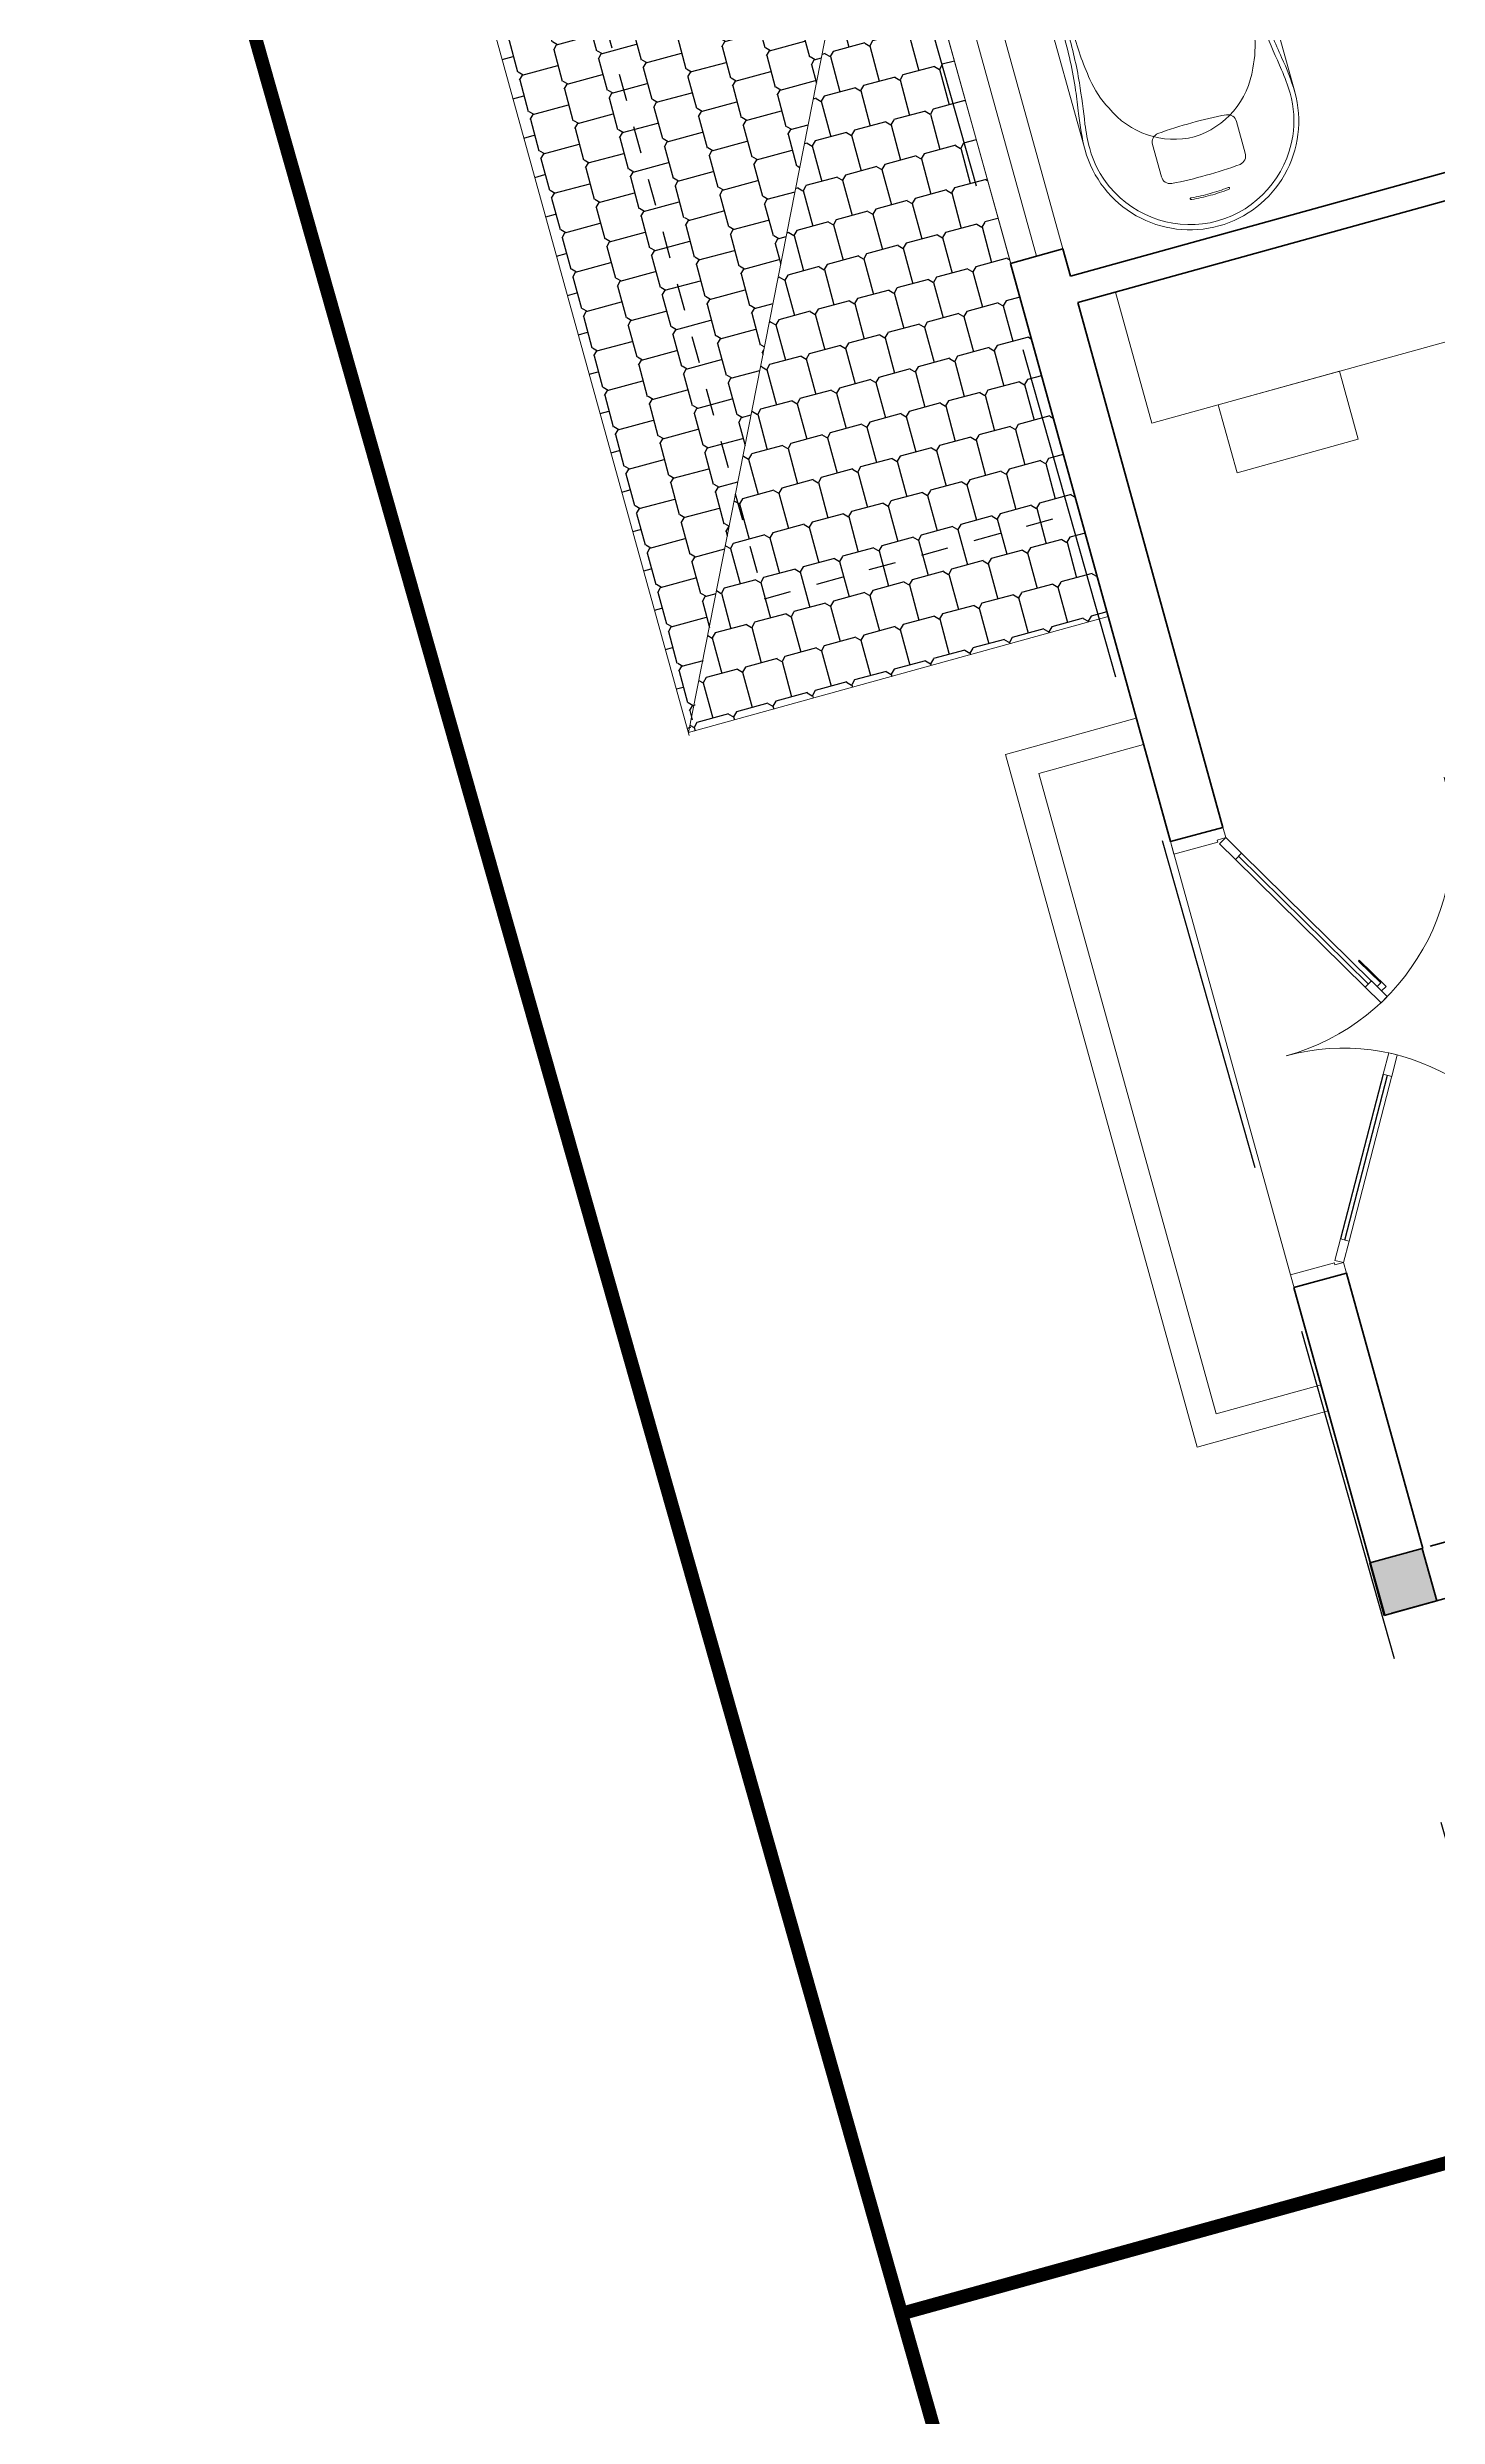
# Model space of a CAD drawing. Header units: metres. Extents: x 568332 to 569219, y 2065964 to 2066430.
# Drawn here: x 568431.95 to 568437.05, y 2066365.19 to 2066373.9 of the extents above; entities that cross this region are included whole.
import ezdxf

# ---------------------------------------------------------------- set-up
doc = ezdxf.new("R2010")
doc.units = ezdxf.units.M
doc.linetypes.add('$AUDIT_BAD_LTYPE2', pattern=[0])
doc.linetypes.add('HIDDEN', pattern=[0.375, 0.25, -0.125])
doc.layers.get('0').update_dxf_attribs({"linetype": 'CONTINUOUS'})
doc.layers.get('DEFPOINTS').update_dxf_attribs({"linetype": 'CONTINUOUS'})
for name, color, linetype, lineweight in [('-CONCRETE', 1, 'CONTINUOUS', 35), ('-DIM', 9, 'CONTINUOUS', 13), ('-DOOR', 137, 'CONTINUOUS', 9), ('-FURNITURE', 46, 'CONTINUOUS', 9), ('-LINE1', 7, 'CONTINUOUS', 18), ('-WALL', 4, 'CONTINUOUS', 35)]:
    doc.layers.add(name, color=color, linetype=linetype, lineweight=lineweight)
for name, color, linetype in [('-RANH GIOI LO DAT', 12, 'CONTINUOUS'), ('13. NET HATCH', 252, 'CONTINUOUS'), ('APOLIC', 7, 'CONTINUOUS'), ('RANHGIOI', 2, 'HIDDEN')]:
    doc.layers.add(name, color=color, linetype=linetype)

# ---------------------------------------------------------------- blocks, each defined once
blk = doc.blocks.new('M42-T3')
at = {"layer": '-RANH GIOI LO DAT', "linetype": 'HIDDEN', "ltscale": 10, "const_width": 50}
blk.add_lwpolyline([(195251.4246717873, -1682316.943755508), (195251.4246708485, -1700317.699679256), (204251.4246713105, -1700256.6558069), (204251.4246713105, -1682316.943755031)], close=True, dxfattribs=at)
blk = doc.blocks.new('A$C52EE6B0C')
for p, q in [((-17.20769670707523, 15.73427220259327), (17.21740616677562, 15.73427220259327)), ((-17.20769664159161, -15.76179078378482), (17.25286010079435, -15.76177874789573))]:
    blk.add_line(p, q)
for radius in [1.2047244094, 1.0625984252]:
    blk.add_circle((0.004854760598391294, -0.01375929062487558), radius)
for centre, radius, start, end in [((-17.24314525874797, -0.01207868778146803), 15.74633857169191, 90.00004679933201, 180.0060212317107), ((-17.21041953764507, 0.001682114729192108), 15.03342542002128, 114.0143397923319, 180.0588324882195), ((-17.25508472573711, 0.1019342582440004), 14.92367355756088, 89.89259614786677, 114.0143398310184), ((-18.18116453613038, -21.56814891623799), 37.31420158923805, 80.32537186998005, 88.55949406869577), ((-17.85723445771146, -16.41196067107376), 31.44385665188106, 80.95530103647799, 88.85173392611411), ((3.492732717044419, 116.0118507486186), 102.6900642221361, 260.8064278436171, 264.356453546728), ((10.00461303815246, 158.7953360565007), 145.2428134353977, 261.321760178495, 262.6566174950622), ((-0.8758374273893423, 77.0744670072454), 62.80248494290996, 262.9722866301048, 270.8034968767962), ((-0.4392543211579323, 89.40770245710155), 75.83928513553873, 265.3361413481834, 270.3355216603239), ((0.8855469487607479, 77.0744670072454), 62.80248494290996, 269.1965031232039, 277.0277133698951), ((0.5786736126174219, 84.46415005414747), 70.89675459107134, 269.5362586194438, 275.7509718273354), ((-18.4352474148327, 226.8786012548953), 214.5500408366301, 276.9922117853802, 278.5967700074263), ((-9.994903516751947, 158.7953360565007), 145.2428134353977, 277.3433825049378, 278.678239821505), ((18.19087405753089, -21.56814891623799), 37.31420158923805, 91.44050593130423, 99.67462813001998), ((17.49661970126908, -11.01489087357186), 26.04177352760918, 90.57161639594337, 98.52623542419117), ((17.38028173809289, 0.6458196171442978), 14.38048270410287, 65.5240217261104, 90.57161639594337), ((17.25285478011938, -0.01207868778146803), 15.74633857169191, 359.9939787682893, 89.999953200668), ((17.03142645675689, -0.1205247127218172), 15.22249436628161, 0.4018525137937155, 65.5240217261104), ((-7.450100970658241, -0.4025184732163325), 12.18724008712164, 113.3669392692271, 178.1720206420629), ((-5.419667109847069, -2.205582012422383), 14.69270855791083, 98.51976196149644, 117.8512947361469), ((-0.2559751088847406, -36.67531980102649), 49.54707038386372, 89.69837733597764, 98.51976196149644), ((0.26568463028525, -36.67531980102649), 49.54707038386372, 81.48023803850357, 90.30162266402236), ((5.429376631247578, -2.205582012422383), 14.69270855791083, 62.14870526385309, 81.48023803850357), ((7.459810492087854, -0.4025184732163325), 12.18724008712164, 1.827979357937088, 66.63306073077288), ((28.29923964393674, 2.770475775178056), 0.2863587186237817, 160.8078893687392, 185.677575747249), ((1.032724158198107, 0.0596931052277796), 27.11457574387047, 359.8447870516113, 5.677575747249001), ((28.14528837171383, 2.82406351249665), 0.1233475539422422, 123.474108831765, 160.8078893687392), ((28.11764562025201, 2.865868186636362), 0.07323016681635565, 85.79124561711077, 123.474108831765), ((28.11499697584077, 2.829875804425683), 0.1093198730242431, 39.09426345110634, 85.79124561711077), ((27.9923979784362, 2.718469867249951), 0.2748749163090767, 4.941295606222266, 41.00239497281166), ((1.841417531803017, 0.05082119413418695), 26.56153366930607, 359.8606935406443, 5.815426488843808), ((-17.24314525874797, -0.01544044824549928), 15.74633857169191, 179.9939787682893, 269.999953200668), ((-17.21041951692314, -0.02920073014684021), 15.03342545060523, 179.9411309193374, 245.9856601689816), ((-7.450100970658241, 0.3749993371893652), 12.18724008712164, 181.8279793579371, 246.6330607307729), ((7.459810492087854, 0.3749993371893652), 12.18724008712164, 293.3669392692271, 358.1720206420629), ((17.25285478011938, -0.01544044824549928), 15.74633857169191, 270.000046799332, 0.006021231710728335), ((17.0314264257031, 0.09300610912032425), 15.22249441194929, 294.4759783475301, 359.5981396082714), ((28.29923964393674, -2.797994911205024), 0.2863587186237817, 174.322424252751, 199.1921106312608), ((1.032724158198107, -0.08721224125474691), 27.11457574387047, 354.322424252751, 0.1552129483886985), ((28.14528837171383, -2.851582648523618), 0.1233475539422422, 199.1921106312608, 236.525891168235), ((28.11764562025201, -2.89338732266333), 0.07323016681635565, 236.525891168235, 274.2087543828892), ((28.11499697584077, -2.85739494045265), 0.1093198730242431, 274.2087543828892, 320.9057365488936), ((27.9923979784362, -2.745989003276918), 0.2748749163090767, 318.9976050271883, 355.0587043937777), ((1.841417531803017, -0.07834033016115427), 26.56153366930607, 354.1845735111562, 0.1393064593556944), ((-5.419667109847069, 2.178062876395416), 14.69270855791083, 242.1487052638531, 261.4802380385036), ((-0.2559751088847406, 36.64780066499952), 49.54707038386372, 261.4802380385036, 270.3016226640223), ((-0.4392543211579323, -89.43522109673359), 75.83928513553873, 89.66447833967614, 94.66385865181664), ((0.26568463028525, 36.64780066499952), 49.54707038386372, 269.6983773359776, 278.5197619614964), ((0.5786736126174219, -84.4916686937795), 70.89675459107134, 84.24902817266455, 90.4637413805562), ((5.429376631247578, 2.178062876395416), 14.69270855791083, 278.5197619614964, 297.8512947361469), ((-17.25508472573711, -0.1294528978760354), 14.92367355756088, 245.9856601689816, 270.1074038521332), ((-18.18116453613038, 21.54062978021102), 37.31420158923805, 271.4405059313042, 279.6746281300199), ((-17.85723445771146, 16.38444203144172), 31.44385665188106, 271.1482660738859, 279.044698963522), ((3.492732717044419, -116.0393693881924), 102.6900642221361, 95.64354645327202, 99.19357215638293), ((10.00461303815246, -158.8228551925276), 145.2428134353977, 97.3433825049378, 98.67823982150497), ((-0.8758374273893423, -77.10198614327237), 62.80248494290996, 89.19650312320385, 97.02771336989514), ((0.8855469487607479, -77.10198614327237), 62.80248494290996, 82.97228663010486, 90.80349687679617), ((-18.4352474148327, -226.9061198945274), 214.5500408366301, 81.40322999257371, 83.00778821461982), ((-9.994903516751947, -158.8228551925276), 145.2428134353977, 81.32176017849503, 82.65661749506219), ((18.19087405753089, 21.54062978021102), 37.31420158923805, 260.32537186998, 268.5594940686958), ((17.49661970126908, 10.98737223393982), 26.04177352760918, 261.4737645758088, 269.4283836040566), ((17.38028173809289, -0.6733382567763329), 14.38048270410287, 269.4283836040566, 294.4759782738896)]:
    blk.add_arc(centre, radius, start, end)
at = {"layer": 'DEFPOINTS'}
for tag, p in [('MODELNUMBER', (0, 0)), ('TRADENAME', (0, -0.001666666648816317)), ('PRODUCT', (0, -0.003333333355840296)), ('MATERIAL', (0, -0.005000000004656613))]:
    blk.add_attdef(tag, p, '', height=0.001, dxfattribs=at)
blk = doc.blocks.new('A$C4D835AF5')
at = {"layer": '-FURNITURE', "ltscale": 8}
for p, q in [((-3.937007874133997, 0.3346456687140744), (-3.937007874133997, 0.8661417323164642)), ((-3.856363968050573, 0.3149606298829895), (-3.917322834720835, 0.3149606298829895)), ((3.14960629917914, 0.905511811026372), (-3.897637795307674, 0.905511811026372)), ((-3.549881889834069, 0.4615121080132667), (-3.549881889834069, 0.4918150943994988)), ((-3.339881889871322, 0.4918150943994988), (-3.339881889871322, 0.4615121080132667)), ((-0.5905511811724864, 0), (-0.5905511811724864, -12.08661417319672)), ((0.5905511810560711, 0), (0.5905511810560711, -12.08661417319672)), ((3.14960629917914, -0.9055118109972682), (3.14960629917914, 0.905511811026372)), ((3.169291338417679, 0.8956692913197912), (3.14960629917914, 0.8956692913197912)), ((3.169291338417679, -0.8956692912906874), (3.169291338417679, 0.8956692913197912)), ((3.188976377830841, 0.905511811026372), (3.976377952611074, 0.905511811026372)), ((3.996062992024235, -0.8858222072885837), (3.996062992024235, 0.8858183881966397)), ((-3.937007874133997, -0.8661417323164642), (-3.937007874133997, -0.3346456698782276)), ((-3.859123134170659, -0.3149606298829895), (-3.917322834720835, -0.3149606298829895)), ((-0.5905511811724864, -0.9055118109972682), (-3.897637795307674, -0.9055118109972682)), ((-3.702086295757908, -0.4482994973659515), (-3.703305563307367, -0.4183928251150064)), ((-3.626116961007938, -0.4552132484968752), (-3.624325704469811, -0.4472871391335502)), ((-3.592593900160864, -0.4693618138844613), (-3.593808271281887, -0.4553162374941166)), ((-3.516390349017456, -0.4728221969853621), (-3.515662283170968, -0.4687519224826247)), ((-3.483023508393671, -0.4913916403020266), (-3.485677747870795, -0.4713251190551091)), ((-3.406740271369927, -0.4913916403020266), (-3.404085924616084, -0.4713243082514964)), ((-3.373373430629726, -0.4728221969853621), (-3.374101741297636, -0.4687505542242434)), ((-3.297169879544526, -0.4693618138844613), (-3.295955249399412, -0.4553132418950554)), ((-3.263646818697453, -0.4552132484968752), (-3.265438825008459, -0.4472838216461241)), ((-3.187677483947482, -0.4482994973659515), (-3.186458005278837, -0.4183876432944089)), ((3.14960629917914, -0.9055118109972682), (0.5905511810560711, -0.9055118109972682)), ((3.169291338417679, -0.8956692912906874), (3.14960629917914, -0.8956692912906874)), ((3.188976377830841, -0.9055118109972682), (3.976377952611074, -0.9055118109972682))]:
    blk.add_line(p, q, dxfattribs=at)
for radius in [0.3110236219999999, 0.264425112]:
    blk.add_circle((3.582677165279165, 0), radius, dxfattribs=at)
for centre, radius, start, end in [((-5.172746209602337, -0.009833991935011), 0.2398274364867001, 175.3988683949836, 267.683684738816), ((-5.162281866127159, 0.001097322150599211), 0.2496571373087167, 92.26055198415715, 178.0931381794738), ((-5.411562051915098, -2528.914153773454), 2529.164725280366, 89.9660810117202, 89.99457585702427), ((-3.897637795307674, 0.8661417323164642), 0.03937007869999999, 90, 180), ((-3.917322834720835, 0.334645669296151), 0.0196850394, 180, 270), ((-3.444696608930826, -0.1800324727082625), 0.6800319107999998, 90.0155575041171, 98.89806549202986), ((-3.445067178807221, -0.1800325420044828), 0.6800319804999999, 81.10193476241767, 89.98433540355451), ((-5.820766091346741e-11, 0), 2.3622047244, 22.54031043733562, 157.4596895626644), ((-5.820766091346741e-11, 0), 0.7874015747999998, 318.5903779145428, 221.4096220854572), ((-5.820766091346741e-11, 0), 0.5905511810999999, 0, 180), ((3.188976377830841, 0.8858267717296258), 0.0196850394, 90, 180), ((3.976377952611074, 0.8858267717296258), 0.0196850394, 0, 90), ((-4.563514047302306, 275.4393603570643), 275.6895205756396, 269.8713704548476, 270.134413801293), ((-3.917322834720835, -0.334645669296151), 0.0196850394, 90, 180), ((-3.897637795307674, -0.8661417323164642), 0.03937007869999999, 180, 270), ((-3.69050836347742, -0.4472920451080427), 0.01162168131717254, 184.9730588167124, 258.0340652050838), ((-3.646140178490896, -0.2514027326542418), 0.2124717066311285, 257.2815863172942, 272.5837431166033), ((-3.637047897733282, -0.4523756541602779), 0.01129324217511807, 272.4656825237923, 345.4476281752974), ((-3.581550852512009, -0.4681202150823083), 0.01111262650185997, 186.4149760746678, 247.4426638316044), ((-3.544597993255593, -0.2922010583861265), 0.190689105969796, 257.5175194414243, 274.7853332085882), ((-3.528885980602354, -0.4692233995883726), 0.01300354377461912, 270.8627506118385, 343.9333648868276), ((-3.471052158158273, -0.4887641616223846), 0.01225629918881619, 192.3790292665462, 260.142289403178), ((-3.445049900154117, -0.295684714539675), 0.2070703525339242, 262.2005895473907, 277.9341143868692), ((-3.417906698421575, -0.4895470514893532), 0.01131775609399448, 277.3077516790804, 350.6199838641652), ((-3.361692738719285, -0.4698820120247547), 0.01204505090893129, 194.128595859641, 259.0416995531207), ((-3.342932183295488, -0.2742454641556833), 0.2085271705549764, 264.2062775251951, 279.0284077801071), ((-3.310024282021914, -0.4671465401770547), 0.01304389132053663, 269.1875638990808, 350.2219325995679), ((-3.252893783501349, -0.4524938771792222), 0.01109156189044463, 194.1921654394817, 261.8514003855582), ((-3.243402015476022, -0.2392133744724561), 0.2245328352159587, 267.1755962354845, 281.6727780298017), ((-3.20032295252895, -0.4465554517519195), 0.01276517026006314, 280.6032237323427, 352.1473828500294), ((-5.820766091346741e-11, 0), 2.3622047244, 202.5403104373356, 255.4906014981622), ((-5.820766091346741e-11, 0), 2.3622047244, 284.5092583305358, 337.4596895626644), ((3.188976377830841, -0.8858267716132104), 0.0196850394, 180, 270), ((3.976377952611074, -0.8858267716132104), 0.0196850394, 270, 0), ((-5.820766091346741e-11, -12.08661417319672), 0.5905511810999999, 180, 0)]:
    blk.add_arc(centre, radius, start, end, dxfattribs=at)
blk.add_ellipse((-3.444881830888335, -0.001299991592532024), major_axis=(0.5549964930499999, 1.979270000163069e-05), ratio=0.8491940411667758, dxfattribs=at)
for tag, p in [('TRADENAME', (-0.004336408572271466, 0.006709126027999446)), ('MODELNUMBER', (-0.004336408572271466, 0.008375792705919594)), ('PRODUCT', (-0.004336408572271466, 0.005042459379183128)), ('MATERIAL', (-0.004336408572271466, 0.003375792701262981))]:
    blk.add_attdef(tag, p, '', height=0.0009999999999999998, dxfattribs=at)
blk = doc.blocks.new('A$C06914B9D')
at = {"layer": '-FURNITURE', "ltscale": 5}
for p, q in [((294.6599550954998, -1372.946706551127), (294.593063864857, -1495.269907747395)), ((614.665790906176, -1373.70155921299), (614.5996415428817, -1494.51505508367))]:
    blk.add_line(p, q, dxfattribs=at)
for centre, radius, start, end in [((328.8346441350877, -1372.66104604397), 34.19417278572232, 97.79750243114067, 180.4786434526077), ((449.6535268053412, -3017.262859358452), 1683.161974464355, 85.38531070553488, 94.27462811831235), ((580.4543413612992, -1373.438239138573), 34.19417278572232, 359.5587913520952, 82.23993242046836), ((328.802044255659, -1495.589171717875), 34.19417278572232, 179.4650466896836, 262.14618768116), ((449.2141993120313, 149.0575992399827), 1683.174451148718, 265.7381508570538, 274.6274353096679), ((580.4225383251905, -1494.74476924073), 34.19417278572232, 277.7037576780962, 0.384898782282091)]:
    blk.add_arc(centre, radius, start, end, dxfattribs=at)
at = {"layer": '-FURNITURE', "ltscale": 8}
ref = blk.add_blockref('A$C4D835AF5', (131.1496618650854, -111.8140449207276), dxfattribs=dict(at, xscale=-25.08682081009749, yscale=25.08682081009749, zscale=25.08682081009749, rotation=45.00000000000001))
ref.add_attrib('MODELNUMBER', 'K-T97328-4', (131.0602679159492, -111.5708033395931), dxfattribs={"layer": 'DEFPOINTS', "height": 0.02508682081009749, "rotation": 224.9999999245364})
ref.add_attrib('TRADENAME', 'PURIST', (131.0898330230266, -111.6003684485331), dxfattribs={"layer": 'DEFPOINTS', "height": 0.02508682081009749, "rotation": 224.9999999245364})
ref.add_attrib('PRODUCT', 'BATH FILLER', (131.1193981114775, -111.6299335351214), dxfattribs={"layer": 'DEFPOINTS', "height": 0.02508682081009749, "rotation": 224.9999999245364})
ref.add_attrib('MATERIAL', 'PREMIUM MATERIALS', (131.1489632185549, -111.6594986421987), dxfattribs={"layer": 'DEFPOINTS', "height": 0.02508682081009749, "rotation": 224.9999999245364})
at = {"layer": '-FURNITURE'}
ref = blk.add_blockref('A$C52EE6B0C', (450.3224925715476, -887.8775309827179), dxfattribs=dict(at, xscale=25.39829667096628, yscale=25.39829667096628, zscale=25.39829667096628, rotation=270))
ref.add_attrib('MODELNUMBER', 'K-1800', (450.3224925715476, -887.8775309827179), dxfattribs={"layer": 'DEFPOINTS', "height": 0.02539829667096628, "rotation": 270})
ref.add_attrib('TRADENAME', 'ABRAZO', (450.2801620643586, -897.8758592382073), dxfattribs={"layer": 'DEFPOINTS', "height": 0.02539829667096628, "rotation": 270})
ref.add_attrib('PRODUCT', 'BATH', (450.2378315906972, -897.8758592456579), dxfattribs={"layer": 'DEFPOINTS', "height": 0.02539829667096628, "rotation": 270})
ref.add_attrib('MATERIAL', 'LITHOCAST', (450.1955010872334, -897.8758592493832), dxfattribs={"layer": 'DEFPOINTS', "height": 0.02539829667096628, "rotation": 270})
blk = doc.blocks.new('A$C5C575821')
at = {"layer": '-CONCRETE'}
h = blk.add_hatch(color=256, dxfattribs=at)
h.dxf.hatch_style = 1
h.paths.add_polyline_path([(-0.00237559899687767, 200.0000000000146), (-0.00237559899687767, 1.455191522836685e-11), (199.9976244010031, 1.455191522836685e-11), (199.9976244010031, 200.0000000000146)])
blk.add_lwpolyline([(-0.00237559899687767, 1.455191522836685e-11), (199.9976244010031, 1.455191522836685e-11), (199.9976244010031, 200.0000000000146), (-0.00237559899687767, 200.0000000000146)], close=True, dxfattribs=at)
blk = doc.blocks.new('*U281')
at = {"ltscale": 0.3}
for points in [[(1073.531800884392, 0, 0.4142135623730951), (50, 1023.531800884392, 0.4142135623730951)], [(1073.531800884392, 0, -0.4142135623730951), (2042.716780482847, 969.1849795984548, -0.4142135623730951)]]:
    blk.add_lwpolyline(points, format="xyb", dxfattribs=at)
for points in [[(852.3186076227901, 463.2188640868637), (136.6025403784439, 50.00000000000001)], [(849.802000768675, 461.765900442196), (869.802000768675, 427.1248842908184), (956.4045411471188, 477.1248842908185), (936.4045411471188, 511.765900442196), (849.802000768675, 461.765900442196)], [(1289.980507562726, 434.5924897992275), (1269.980507562726, 399.95147364785), (1183.377967184282, 449.95147364785), (1203.377967184282, 484.5924897992275), (1289.980507562726, 434.5924897992275)], [(1287.463900708611, 436.0454534438953), (1956.114240104403, 50)], [(136.6025403784439, 50.00000000000001), (156.6025403784439, 15.35898384862247), (70, -34.64101615137755), (50, 0), (136.6025403784439, 50.00000000000001)], [(1956.114240104403, 50), (1936.114240104403, 15.35898384862253), (2022.716780482847, -34.64101615137747), (2042.716780482847, 0), (1956.114240104403, 50)]]:
    blk.add_lwpolyline(points)
for points in [[(744.3149025430823, 433.5061503357497), (891.209547568677, 518.3158131837913), (905.3444913766839, 493.8333723461922), (880.86205053911, 479.6984285381998), (869.5540954927073, 499.284381208274), (747.1418913046866, 428.6096621682248)], [(0, 0), (50, 0), (50, -40), (60, -40), (60, -245.9999999543969), (0, -245.9999999543969)], [(2092.716780482847, 0), (2042.716780482847, 0), (2042.716780482847, -40), (2032.716780482847, -40), (2032.716780482847, -245.9999999543969), (2092.716780482847, -245.9999999543969)]]:
    blk.add_lwpolyline(points, close=True)
at = {"layer": 'APOLIC', "linetype": '$AUDIT_BAD_LTYPE2'}
for p, q in [((146.6025403784439, 32.67949192431124), (859.802000768675, 444.4453923665071)), ((869.802000768675, 427.1248842908184), (156.6025403784439, 15.35898384862247)), ((1269.980507562726, 399.95147364785), (1936.114240104403, 15.35898384862253)), ((1946.114240104403, 32.67949192431115), (1279.980507562726, 417.2719817235387))]:
    blk.add_line(p, q, dxfattribs=at)
blk = doc.blocks.new('M43-T3')
at = {"layer": '13. NET HATCH'}
h = blk.add_hatch(dxfattribs=at)
h.set_pattern_fill('MAIGO-12', color=256, scale=299.9999999999999, angle=269.6303204526531)
h.set_pattern_definition([(269.6303204526531, (-35320.90047827663, 1483.419269877719), (149.5129717284107, -75.96625096014314), [119.9999999999999, -29.99999999999999, 119.9999999999999, -29.99999999999999]), (359.6303204526531, (-35305.80400929227, 1498.322176446905), (150.4807838051609, 74.03062680664269), [134.9999999999999, -164.9999999999999]), (314.6303204526531, (-35320.70691586129, 1513.418645431055), (149.5129717312552, -75.96625096158839), [21.213203436, -403.0508652]), (44.63032045265312, (-35320.90047827663, 1483.419269877719), (150.4807838080238, 74.03062680805112), [21.213203436, -403.0508652])])
h.paths.add_polyline_path([(194731.8232590414, -1763863.73949232), (196603.4519106103, -1764801.132441775), (197444.2786501717, -1765222.255006188), (197523.7484941159, -1763862.791366912), (197047.7859089709, -1763862.948636057)])
h.paths.add_polyline_path([(197444.2786501717, -1765222.255006188), (197924.277149587, -1765462.659110241), (197923.74847228, -1763862.659197585), (197523.7484941159, -1763862.791366912)])
h = blk.add_hatch(dxfattribs=at)
h.set_pattern_fill('MAIGO-12', color=256, scale=299.9999999999999, angle=-0.3696795473468766)
h.set_pattern_definition([(359.6303204526531, (-35219.84579816161, 1572.836709291907), (75.96625096014311, 149.5129717284107), [119.9999999999999, -29.99999999999998, 119.9999999999999, -29.99999999999998]), (89.63032045265312, (-35234.74870473062, 1587.933178276289), (-74.03062680664272, 150.4807838051609), [134.9999999999999, -164.9999999999999]), (44.63032045265312, (-35249.84517371497, 1573.030271707103), (75.96625096158836, 149.5129717312552), [21.213203436, -403.0508652]), (134.6303204526531, (-35219.84579816161, 1572.836709291907), (-74.03062680805115, 150.4807838080238), [21.213203436, -403.0508652])])
h.paths.add_polyline_path([(197403.0363776209, -1765201.599084151), (196710.1531489144, -1764854.573058), (195936.0351956593, -1764466.861152212), (194897.3585338228, -1763946.646750305), (194731.8232590414, -1763864.72623033), (194734.5566157738, -1765063.716507973)])
h.paths.add_polyline_path([(194734.5566157738, -1765063.716507973), (194731.975724205, -1765463.717382595), (197934.7530157959, -1765462.659110241), (197403.0363776209, -1765201.599084151)])
at = {"layer": '-DOOR'}
for points in [[(195377.7199154726, -1763663.500453914), (196577.7198499649, -1763663.103945935)], [(196577.7528922965, -1763763.103940475), (195377.7529578043, -1763763.500448454)], [(194907.7858016784, -1763862.97747673), (197047.7856848562, -1763862.270370833)], [(196577.7854863988, -1763861.747404567), (195377.7860001358, -1763863.500442996)], [(200434.5311994027, -1763861.829576385), (198781.9160209333, -1763862.375639004)]]:
    blk.add_lwpolyline(points, dxfattribs=at)
at = {"layer": '-FURNITURE'}
for points in [[(197281.975724205, -1763518.761905306), (196781.975724205, -1763518.761905306), (196781.975724205, -1761215.519531011), (197281.975724205, -1761215.519531011)], [(197281.975724205, -1763265.000580631), (197541.1560458255, -1763265.000580631), (197541.1560458255, -1762803.301063915), (197281.975724205, -1762803.301063915)]]:
    blk.add_lwpolyline(points, close=True, dxfattribs=at)
at = {"layer": '-LINE1'}
for p, q in [((197924.277149587, -1765462.659110241), (197923.74847228, -1763862.659197585)), ((198311.9160465906, -1763862.530937965), (198312.0810452653, -1764361.886333681)), ((198411.9160422587, -1763862.501306978), (198412.0479969053, -1764261.851573361)), ((200853.4436044657, -1764260.997502347), (200853.3114413591, -1763861.016347671)), ((200953.476640746, -1764360.962661857), (200953.3114347728, -1763860.979893994)), ((198412.0479969053, -1764261.851573361), (200853.4436044657, -1764260.997502347)), ((198312.0810452653, -1764361.886333681), (200953.476640746, -1764360.962661857)), ((194731.975724205, -1765463.717382595), (197934.7530157959, -1765462.659110241))]:
    blk.add_line(p, q, dxfattribs=at)
blk.add_lwpolyline([(197924.277149587, -1765462.659110241), (194731.8232590414, -1763863.73949232)], dxfattribs=at)
at = {"layer": '-RANH GIOI LO DAT', "linetype": 'HIDDEN', "ltscale": 10, "const_width": 50}
blk.add_lwpolyline([(194731.978099804, -1748256.687648606), (194731.978099804, -1766318.487446141), (203731.9780993421, -1766257.443572831), (203731.9781002809, -1748256.687648606)], close=True, dxfattribs=at)
at = {"layer": '-WALL'}
for p, q in [((201731.975724205, -1763834.500076858), (201731.975724205, -1757448.995066885)), ((201531.975724205, -1763633.138945951), (201531.975724205, -1758499.478695974)), ((196681.975724205, -1761062.430337931), (196681.975724205, -1763663.06949736)), ((196781.975724205, -1761062.430337931), (196781.975724205, -1763663.036455027)), ((198781.9160209334, -1763862.375639002), (198783.2065827276, -1763662.375201652)), ((200481.9550380872, -1763861.81390644), (200483.2455998815, -1763661.81346909)), ((200483.2455998815, -1763661.81346909), (201533.2699119175, -1763661.466516556)), ((200481.9550380872, -1763861.81390644), (201731.9837271709, -1763861.400867792))]:
    blk.add_line(p, q, dxfattribs=at)
for points in [[(196681.975724205, -1763663.06949736), (196577.7198499649, -1763663.103945934), (196577.7859346281, -1763863.103935016), (198781.9160209334, -1763862.375639002)], [(198783.2065827276, -1763662.375201652), (196781.975724205, -1763663.036455027)]]:
    blk.add_lwpolyline(points, dxfattribs=at)
at = {"layer": 'DEFPOINTS', "linetype": 'HIDDEN', "ltscale": 5}
for p, q in [((197524.1450020962, -1765062.791301404), (197523.7484941159, -1763862.791366912)), ((194724.0807495649, -1765063.716507973), (197524.1450020962, -1765062.791301404))]:
    blk.add_line(p, q, dxfattribs=at)
at = {"layer": '-DOOR', "xscale": 0.8130081300813006, "yscale": 0.8130081300813006, "zscale": 0.8130081300813006, "rotation": 0.01893186180249559}
blk.add_blockref('*U281', (198781.8499362702, -1763662.375649957), dxfattribs=at)
at = {"layer": '-WALL', "xscale": -1}
blk.add_blockref('A$C5C575821', (201731.972957288, -1763862.752754353), dxfattribs=at)
at = {"rotation": 90.00000000000001}
blk.add_blockref('A$C06914B9D', (194923.3082478451, -1763537.672692969), dxfattribs=at)

msp = doc.modelspace()

# ---------------------------------------------------------------- block references
at = {"layer": '-DIM', "xscale": 0.001, "yscale": 0.001, "zscale": 0.001, "rotation": 285.4590240819714}
msp.add_blockref('M42-T3', (570021.8423529998, 2067006.973428244), dxfattribs=at)

# ---------------------------------------------------------------- next in the draw order: block references
at = {"layer": '-DIM', "xscale": 0.001, "yscale": 0.001, "zscale": 0.001, "rotation": 285.4590240789451}
msp.add_blockref('M43-T3', (570083.1360001077, 2067032.723349315), dxfattribs=at)

# ---------------------------------------------------------------- next in the draw order: linework, layer by layer
at = {"layer": 'RANHGIOI', "color": 12, "ltscale": 5}
msp.add_line((568431.9458242115, 2066385.411296499), (568442.9854828239, 2066346.52141048), dxfattribs=at)

doc.saveas('drawing.dxf')
